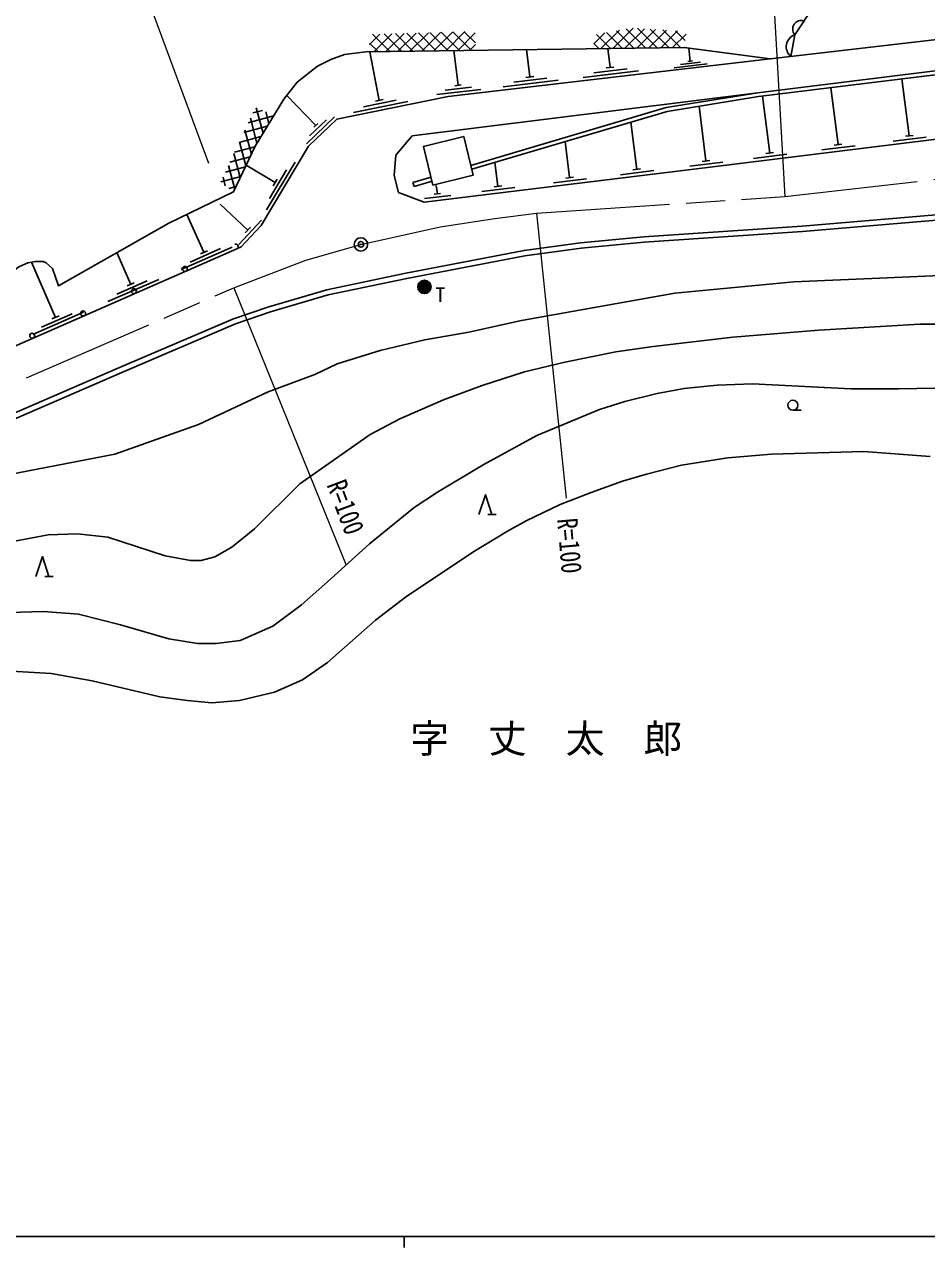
# Model space of a CAD drawing. Units: millimetres at full size, sheet at 1:1000; details may follow other scales. Extents: x 40000 to 680000, y 20000 to 380000.
# Drawn here: x 133808 to 215014, y 204000 to 314098 of the extents above; entities that cross this region are included whole.
import ezdxf
from ezdxf.enums import TextEntityAlignment as Align

# ---------------------------------------------------------------- set-up
doc = ezdxf.new("R2010")
doc.units = ezdxf.units.MM
doc.header["$LTSCALE"] = 1000
doc.header["$PDMODE"] = 32
doc.header["$PDSIZE"] = 500
doc.linetypes.add('CHAIN', pattern=[18.5, 12, -1.5, 3.5, -1.5])
for name, color, linetype, lineweight in [('M-BGD', 7, 'Continuous', 25), ('M-BMK', 2, 'CHAIN', 13), ('M-BMK-SRVR', 3, 'Continuous', 25), ('M-STR-HTXT', 7, 'Continuous', 13), ('M-TTL-BAND', 7, 'Continuous', 25)]:
    doc.layers.add(name, color=color, linetype=linetype, lineweight=lineweight)
doc.layers.add('M-BMK-HTXT', color=7, linetype='Continuous')
doc.layers.add('M-OTRS', color=6, linetype='Continuous')
doc.styles.add('ＭＳ ゴシック', font='')
doc.styles.get('ＭＳ ゴシック').set_extended_font_data('MS Gothic')

msp = doc.modelspace()

# ---------------------------------------------------------------- hatches: boundary and pattern name
at = {"layer": 'M-BGD'}
msp.add_hatch(color=256, dxfattribs=at).paths.add_polyline_path([(169211, 290472, -0.41421), (169811, 291072, -0.41421), (170411, 290472, -1)])

# ---------------------------------------------------------------- linework, layer by layer
for p, q in [((165798, 313230), (164875, 312307)), ((166688, 311669), (165147, 313211)), ((166890, 313261), (165279, 311650)), ((167735, 311683), (166178, 313241)), ((167982, 313293), (166354, 311665)), ((168781, 311698), (167209, 313270)), ((169074, 313324), (167430, 311679)), ((169828, 311712), (168240, 313300)), ((170166, 313355), (168505, 311694)), ((170874, 311726), (169271, 313330)), ((171258, 313387), (169580, 311708)), ((171921, 311740), (170302, 313359)), ((172350, 313418), (170655, 311723)), ((172967, 311754), (171333, 313389)), ((173442, 313450), (171730, 311738)), ((174014, 311769), (172364, 313419)), ((174395, 313342), (172806, 311752)), ((174408, 312435), (173395, 313448)), ((186055, 313335), (185067, 312347)), ((186572, 311939), (185318, 313192)), ((187370, 313588), (185708, 311927)), ((187618, 311953), (186207, 313364)), ((188619, 313777), (186784, 311941)), ((188665, 311967), (187096, 313535)), ((189616, 313713), (187859, 311956)), ((189711, 311981), (187985, 313707)), ((190612, 313649), (188934, 311971)), ((190758, 311995), (189000, 313752)), ((191609, 313585), (190009, 311985)), ((191804, 312009), (190134, 313680)), ((192605, 313521), (191084, 312000)), ((192851, 312024), (191267, 313607)), ((193371, 313225), (192160, 312014)), ((193293, 312641), (192401, 313534)), ((165642, 311655), (164871, 312426)), ((165750, 307265), (164894, 311645)), ((172836, 308619), (172449, 311748)), ((174410, 312295), (173881, 311767)), ((179305, 309378), (179012, 311836)), ((185525, 311924), (185072, 312377)), ((186527, 310225), (186324, 311935)), ((193739, 310799), (193603, 311976)), ((192298, 310207), (195278, 310557)), ((192870, 310486), (194657, 310695)), ((193530, 310774), (193948, 310823)), ((178957, 309337), (179653, 309418)), ((184114, 309338), (189080, 309920)), ((185072, 309752), (188052, 310102)), ((186179, 310184), (186874, 310266)), ((171679, 308181), (174062, 308460)), ((172557, 308586), (173114, 308651)), ((176892, 308490), (181858, 309073)), ((177850, 308905), (180830, 309254)), ((207053, 303282), (206386, 308404)), ((213457, 304071), (212796, 309200)), ((160035, 305007), (157424, 307708)), ((163420, 306178), (168319, 307176)), ((164340, 306671), (167280, 307270)), ((165407, 307195), (166093, 307334)), ((170919, 307790), (174892, 308256)), ((200898, 302524), (200239, 307642)), ((155227, 306365), (154371, 306136)), ((154668, 306594), (155282, 304303)), ((155540, 306237), (155822, 305185)), ((195153, 301817), (194545, 306736)), ((156234, 305858), (153959, 305249)), ((154145, 305648), (154741, 303421)), ((159183, 303366), (161716, 305780)), ((159482, 304066), (161002, 305515)), ((159858, 304838), (160213, 305176)), ((188926, 301055), (188404, 305306)), ((155096, 304000), (153135, 303475)), ((155665, 304929), (153547, 304362)), ((153652, 304588), (154232, 302426)), ((212005, 303590), (214983, 303957)), ((213110, 304028), (213805, 304114)), ((154539, 303075), (152722, 302588)), ((153160, 303529), (153736, 301379)), ((182877, 300316), (182481, 303552)), ((205601, 302801), (208578, 303168)), ((206706, 303239), (207400, 303325)), ((154118, 302185), (152310, 301701)), ((152667, 302469), (153240, 300332)), ((155611, 297415), (158176, 301706)), ((176425, 299527), (176161, 301679)), ((193701, 301336), (196678, 301702)), ((194806, 301774), (195500, 301859)), ((199446, 302043), (202423, 302410)), ((200550, 302481), (201245, 302567)), ((153696, 301296), (151898, 300814)), ((152175, 301410), (152744, 299285)), ((156379, 299868), (153759, 301429)), ((155867, 298427), (157406, 301002)), ((187473, 300576), (190451, 300940)), ((188578, 301013), (189273, 301098)), ((153275, 300407), (151485, 299927)), ((151682, 300350), (151889, 299577)), ((152854, 299517), (152198, 299342)), ((156199, 299568), (156558, 300169)), ((168783, 299859), (170413, 300342)), ((168882, 299523), (168783, 299859)), ((168882, 299523), (170496, 300001)), ((170976, 298861), (170885, 299605)), ((176077, 299484), (176772, 299569)), ((181425, 299836), (184402, 300200)), ((182530, 300273), (183224, 300358)), ((169821, 298417), (172203, 298709)), ((170698, 298827), (171254, 298895)), ((174972, 299047), (177950, 299411)), ((153909, 295590), (151418, 297927)), ((149966, 293590), (148434, 297005)), ((153102, 294291), (155154, 296479)), ((153670, 295335), (154148, 295846)), ((147917, 292037), (152496, 294044)), ((143370, 290701), (142123, 293557)), ((148712, 292713), (151460, 293917)), ((149645, 293449), (150286, 293730)), ((136601, 287731), (134453, 292699)), ((141320, 289150), (145902, 291151)), ((142116, 289825), (144865, 291026)), ((143050, 290561), (143691, 290841)), ((134552, 286178), (139131, 288185)), ((135347, 286854), (138095, 288059)), ((136280, 287591), (136921, 287872)), ((202983, 279372), (203733, 279372)), ((175507, 269988), (176260, 269988)), ((135631, 264412), (136383, 264412))]:
    msp.add_line(p, q, dxfattribs=at)
for points in [[(152915, 293900), (153308, 294072), (155114, 295998), (159385, 303144), (161927, 305567), (171941, 307608), (200923, 311007), (224761, 313767), (259211, 318564), (265906, 320510), (273900, 325073), (281742, 330222)], [(202788, 311223), (203151, 313176), (204823, 315659), (209855, 316687), (215881, 319087), (218694, 319587), (219807, 315612), (219854, 313199)], [(86135, 270465), (91514, 272332), (92437, 271606), (116553, 279576), (117342, 280400), (133291, 292280), (134098, 292647), (134807, 292752), (135501, 292747), (135765, 292638), (136328, 292136), (136872, 290571), (146799, 296217), (152619, 299021), (154572, 303145), (157161, 307372), (158346, 308900), (160174, 310355), (161392, 310940), (162632, 311400), (164535, 311640), (193206, 312028), (200923, 311007)], [(173996, 301403), (191580, 306612), (199837, 307945), (219179, 310344)], [(174080, 301063), (191658, 306270), (199887, 307598), (219222, 309997)], [(199837, 307945), (168718, 304063), (167229, 302330), (167078, 300502), (167468, 298974), (169789, 298111)], [(169789, 298111), (195537, 301259), (221262, 304428), (243341, 307214)], [(76809, 260217), (83774, 261685), (91140, 263866), (106617, 269056), (116913, 272368), (123058, 274785), (132199, 278811), (142372, 283208), (152622, 287611), (155817, 288691), (161020, 290214), (168135, 291706), (178784, 293752), (183873, 294427), (189558, 294973), (203822, 295948), (219064, 297222)], [(76908, 259747), (83892, 261219), (91284, 263408), (106766, 268600), (117075, 271915), (123243, 274342), (132391, 278372), (142562, 282768), (152793, 287162), (155962, 288233), (161137, 289749), (168229, 291235), (178860, 293278), (183928, 293950), (189597, 294494), (203859, 295470), (219117, 296745)], [(69520, 264166), (77920, 266008), (92159, 269926), (107662, 275002), (113442, 277133), (121698, 280383), (130195, 283941), (152915, 293900)], [(132310, 273565), (141951, 275431), (149486, 278074), (155742, 281019), (159945, 282575), (161973, 283559), (165818, 284749), (169864, 285696), (173818, 286408), (178539, 287455), (192362, 289920), (203062, 290926), (210793, 291258), (217602, 291555)], [(131132, 267249), (135951, 268143), (138580, 268258), (141303, 267937), (146486, 266254), (148759, 265851), (149723, 265831), (150939, 266164), (152483, 267037), (154524, 268710), (158599, 272746), (164931, 277186), (167590, 278592), (171535, 280306), (175016, 281611), (178832, 282832), (182453, 283703), (187055, 284623), (190395, 285094), (197575, 285957), (205328, 286587), (214416, 287130), (219096, 287130)], [(132397, 261157), (135531, 261254), (138675, 261012), (142453, 260045), (146803, 258785), (149381, 258372), (151070, 258372), (153233, 258643), (156161, 259926), (158734, 261858), (161084, 263912), (164883, 267344), (168884, 270621), (170998, 272001), (175103, 274446), (179928, 277084), (185583, 279435), (187843, 280159), (190768, 280885), (193195, 281328), (196154, 281641), (199339, 281743), (208211, 281307), (212495, 281307), (222346, 281471)], [(131609, 255940), (136218, 255670), (139909, 255009), (145998, 253558), (148449, 253241), (150666, 253027), (153166, 253255), (156303, 253982), (158826, 255093), (161090, 256659), (165396, 260473), (168121, 262541), (174183, 266607), (177294, 268472), (178984, 269405), (182040, 270885), (184810, 271973), (187639, 272989), (189813, 273618), (192969, 274432), (197114, 275095), (201056, 275426), (209361, 275670), (215336, 275208)], [(174720, 269988), (175303, 271770), (175885, 269988)], [(134844, 264412), (135426, 266194), (136008, 264412)]]:
    msp.add_lwpolyline(points, dxfattribs=at)
msp.add_lwpolyline([(170584, 299643), (174210, 300534), (173356, 304012), (169730, 303122)], close=True, dxfattribs=at)
for centre, radius in [((148245, 292099), 225), ((169811, 290472), 600), ((143666, 290091), 225), ((139086, 288084), 225), ((134507, 286077), 225), ((202983, 279822), 450)]:
    msp.add_circle(centre, radius, dxfattribs=at)
for centre, radius, start, end in [((203739, 313683), 776, 71.29415, 220.79415), ((203537, 312094), 1149, 109.60371, 229.30263), ((152825, 294106), 225, 293.67035, 113.67035)]:
    msp.add_arc(centre, radius, start, end, dxfattribs=at)
at = {"layer": 'M-BMK'}
msp.add_lwpolyline([(69989, 261378), (78811, 263105), (93549, 266859), (106350, 271014), (117042, 274884), (152654, 290401), (159134, 292883), (164097, 294298), (171234, 295877), (176139, 296630), (179912, 297103), (202243, 298604), (218341, 300434)], dxfattribs=at)
at = {"layer": 'M-BMK-SRVR'}
msp.add_circle((164097, 294298), 600, dxfattribs=at)
at = {"layer": 'M-OTRS'}
msp.add_point((164097, 294298), dxfattribs=at)
at = {"layer": 'M-STR-HTXT'}
for p, q in [((200738, 325230), (202243, 298604)), ((142437, 323130), (150368, 301606)), ((179912, 297103), (182565, 271456)), ((152654, 290401), (162772, 265437))]:
    msp.add_line(p, q, dxfattribs=at)
at = {"layer": 'M-TTL-BAND'}
for p, q in [((40000, 205000), (579000, 205000)), ((168000, 205000), (168000, 204000))]:
    msp.add_line(p, q, dxfattribs=at)

# ---------------------------------------------------------------- texts
at = {"layer": 'M-BGD', "style": 'ＭＳ ゴシック'}
msp.add_text('T', height=1320, dxfattribs=at).set_placement((170799, 288714), align=Align.BOTTOM_LEFT)
at = {"layer": 'M-BMK-HTXT', "style": 'ＭＳ ゴシック'}
msp.add_text('字\u3000丈\u3000太\u3000郎', height=2566, dxfattribs=at).set_placement((180780, 249816), align=Align.MIDDLE_CENTER)
at = {"layer": 'M-STR-HTXT', "style": 'ＭＳ ゴシック', "width": 0.8}
for rotation, p in [(290.486, (161351, 270136)), (275.004, (181422, 267046))]:
    msp.add_text('R=100', height=1833, rotation=rotation, dxfattribs=at).set_placement(p, align=Align.BOTTOM_CENTER)

doc.saveas('drawing.dxf')
